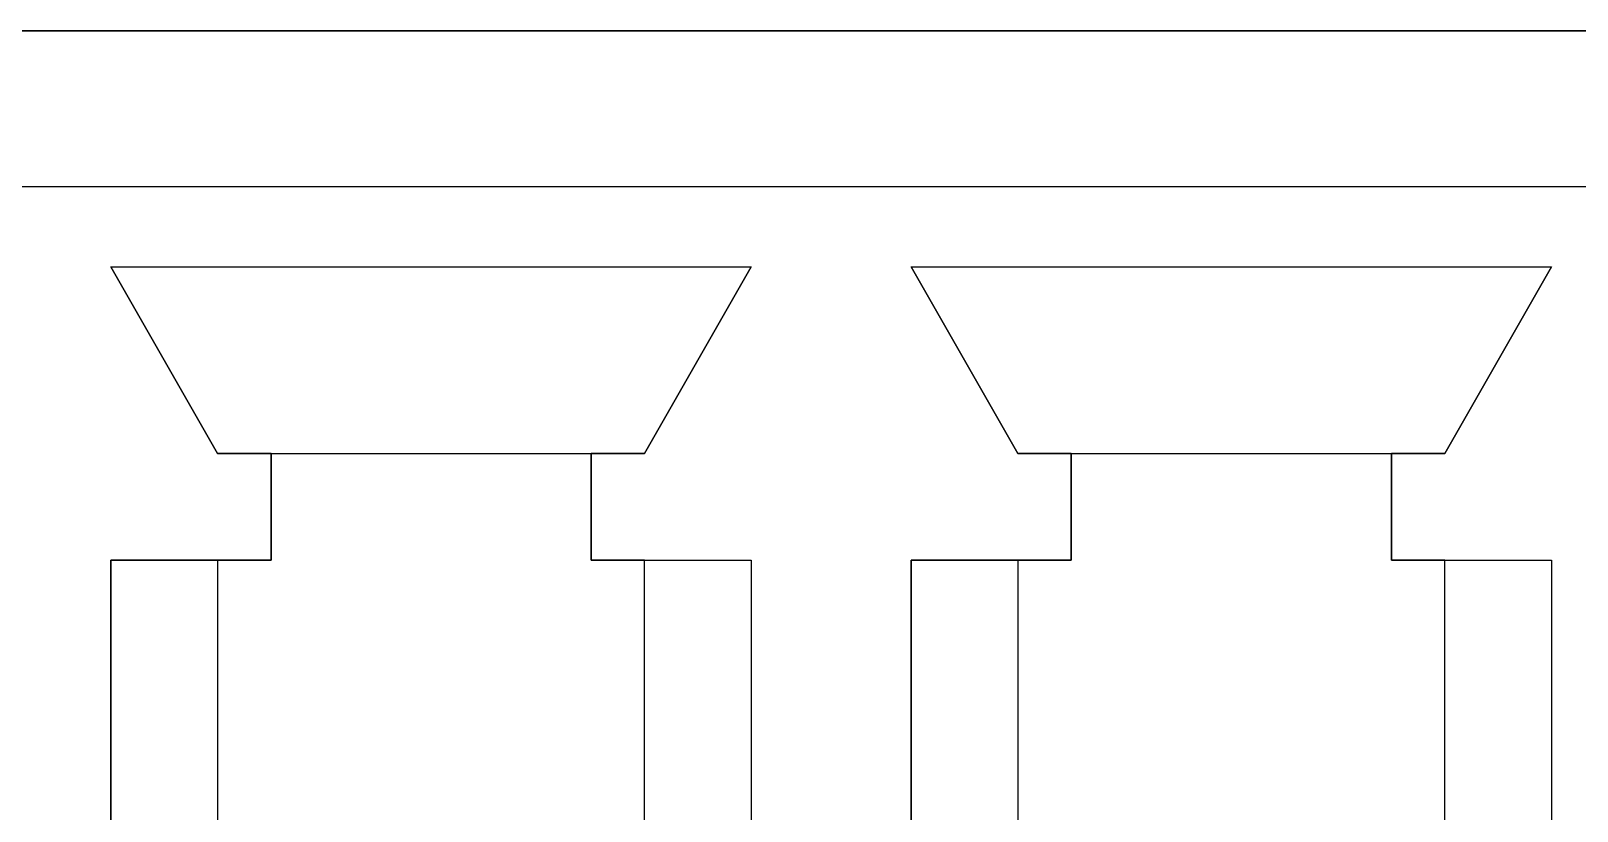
# Model space of a CAD drawing. Header units: millimetres. Extents: x -58 to 58, y -6 to 23.
# Drawn here: x -1.81 to 5.55, y 10.59 to 14.3 of the extents above; entities that cross this region are included whole.
import ezdxf

# ---------------------------------------------------------------- set-up
doc = ezdxf.new("R2010")
doc.units = ezdxf.units.MM
doc.header["$MEASUREMENT"] = 0
doc.layers.add('CL57_ASM', color=7, linetype='CONTINUOUS')

msp = doc.modelspace()

# ---------------------------------------------------------------- linework, layer by layer
at = {"layer": 'CL57_ASM'}
for p, q in [((42.2, 14.3, -1), (-43.8, 14.3, -1)), ((-43.8, 14.3), (42.2, 14.3)), ((-43.8, 14.3), (42.2, 14.3)), ((42.2, 14.3, -1), (-43.8, 14.3, -1)), ((42.2, 14.3, -1), (-43.8, 14.3, -1)), ((-43.8, 14.3), (42.2, 14.3)), ((-43.8, 14.3), (42.2, 14.3)), ((42.2, 14.3, -1), (-43.8, 14.3, -1)), ((42.2, 14.3, -1), (-43.8, 14.3, -1)), ((-43.8, 14.3), (42.2, 14.3)), ((-43.8, 14.3), (42.2, 14.3)), ((42.2, 14.3, -1), (-43.8, 14.3, -1)), ((10.321, 13.558, -9.144), (-13.936, 13.558, -9.144)), ((10.321, 13.558), (-13.936, 13.558)), ((10.321, 13.558, -9.144), (-13.936, 13.558, -9.144)), ((10.321, 13.558), (-13.936, 13.558)), ((10.321, 13.558, -9.144), (-13.936, 13.558, -9.144)), ((10.321, 13.558), (-13.936, 13.558)), ((10.321, 13.558, -9.144), (-13.936, 13.558, -9.144)), ((10.321, 13.558), (-13.936, 13.558)), ((10.321, 13.558, -9.144), (-13.936, 13.558, -9.144)), ((10.321, 13.558), (-13.936, 13.558)), ((10.321, 13.558, -9.144), (-13.936, 13.558, -9.144)), ((10.321, 13.558), (-13.936, 13.558)), ((-1.4265, 13.177), (-0.9185, 12.288)), ((-1.4265, 13.177), (1.6215, 13.177)), ((-1.4265, 13.177, -8.128), (1.6215, 13.177, -8.128)), ((-1.4265, 13.177), (-1.4265, 13.177, -8.128)), ((-1.4265, 13.177), (1.6215, 13.177)), ((-0.9185, 12.288, -8.128), (-1.4265, 13.177, -8.128)), ((-1.4265, 13.177, -8.128), (1.6215, 13.177, -8.128)), ((-1.4265, 13.177), (-1.4265, 13.177, -8.128)), ((-1.4265, 13.177), (-0.9185, 12.288)), ((-0.9185, 12.288, -8.128), (-1.4265, 13.177, -8.128)), ((-1.4265, 13.177), (-0.9185, 12.288)), ((-1.4265, 13.177), (1.6215, 13.177)), ((-1.4265, 13.177, -8.128), (1.6215, 13.177, -8.128)), ((-1.4265, 13.177), (-1.4265, 13.177, -8.128)), ((-1.4265, 13.177), (1.6215, 13.177)), ((-0.9185, 12.288, -8.128), (-1.4265, 13.177, -8.128)), ((-1.4265, 13.177, -8.128), (1.6215, 13.177, -8.128)), ((-1.4265, 13.177), (-1.4265, 13.177, -8.128)), ((-1.4265, 13.177), (-0.9185, 12.288)), ((-0.9185, 12.288, -8.128), (-1.4265, 13.177, -8.128)), ((-1.4265, 13.177), (-0.9185, 12.288)), ((-1.4265, 13.177), (1.6215, 13.177)), ((-1.4265, 13.177, -8.128), (1.6215, 13.177, -8.128)), ((-1.4265, 13.177), (-1.4265, 13.177, -8.128)), ((-1.4265, 13.177), (1.6215, 13.177)), ((-0.9185, 12.288, -8.128), (-1.4265, 13.177, -8.128)), ((-1.4265, 13.177, -8.128), (1.6215, 13.177, -8.128)), ((-1.4265, 13.177), (-1.4265, 13.177, -8.128)), ((-1.4265, 13.177), (-0.9185, 12.288)), ((-0.9185, 12.288, -8.128), (-1.4265, 13.177, -8.128)), ((1.1135, 12.288), (1.6215, 13.177)), ((1.6215, 13.177, -8.128), (1.1135, 12.288, -8.128)), ((1.6215, 13.177, -8.128), (1.1135, 12.288, -8.128)), ((1.1135, 12.288), (1.6215, 13.177)), ((1.1135, 12.288), (1.6215, 13.177)), ((1.6215, 13.177, -8.128), (1.1135, 12.288, -8.128)), ((1.6215, 13.177, -8.128), (1.1135, 12.288, -8.128)), ((1.1135, 12.288), (1.6215, 13.177)), ((1.1135, 12.288), (1.6215, 13.177)), ((1.6215, 13.177, -8.128), (1.1135, 12.288, -8.128)), ((1.6215, 13.177, -8.128), (1.1135, 12.288, -8.128)), ((1.1135, 12.288), (1.6215, 13.177)), ((1.6215, 13.177, -8.128), (1.6215, 13.177)), ((1.6215, 13.177, -8.128), (1.6215, 13.177)), ((1.6215, 13.177, -8.128), (1.6215, 13.177)), ((1.6215, 13.177, -8.128), (1.6215, 13.177)), ((1.6215, 13.177, -8.128), (1.6215, 13.177)), ((1.6215, 13.177, -8.128), (1.6215, 13.177)), ((2.3835, 13.177), (2.8915, 12.288)), ((2.3835, 13.177), (5.4315, 13.177)), ((2.3835, 13.177, -8.128), (5.4315, 13.177, -8.128)), ((2.3835, 13.177), (2.3835, 13.177, -8.128)), ((2.3835, 13.177), (5.4315, 13.177)), ((2.8915, 12.288, -8.128), (2.3835, 13.177, -8.128)), ((2.3835, 13.177, -8.128), (5.4315, 13.177, -8.128)), ((2.3835, 13.177), (2.3835, 13.177, -8.128)), ((2.3835, 13.177), (2.8915, 12.288)), ((2.8915, 12.288, -8.128), (2.3835, 13.177, -8.128)), ((2.3835, 13.177), (2.8915, 12.288)), ((2.3835, 13.177), (5.4315, 13.177)), ((2.3835, 13.177, -8.128), (5.4315, 13.177, -8.128)), ((2.3835, 13.177), (2.3835, 13.177, -8.128)), ((2.3835, 13.177), (5.4315, 13.177)), ((2.8915, 12.288, -8.128), (2.3835, 13.177, -8.128)), ((2.3835, 13.177, -8.128), (5.4315, 13.177, -8.128)), ((2.3835, 13.177), (2.3835, 13.177, -8.128)), ((2.3835, 13.177), (2.8915, 12.288)), ((2.8915, 12.288, -8.128), (2.3835, 13.177, -8.128)), ((2.3835, 13.177), (2.8915, 12.288)), ((2.3835, 13.177), (5.4315, 13.177)), ((2.3835, 13.177, -8.128), (5.4315, 13.177, -8.128)), ((2.3835, 13.177), (2.3835, 13.177, -8.128)), ((2.3835, 13.177), (5.4315, 13.177)), ((2.8915, 12.288, -8.128), (2.3835, 13.177, -8.128)), ((2.3835, 13.177, -8.128), (5.4315, 13.177, -8.128)), ((2.3835, 13.177), (2.3835, 13.177, -8.128)), ((2.3835, 13.177), (2.8915, 12.288)), ((2.8915, 12.288, -8.128), (2.3835, 13.177, -8.128)), ((4.9235, 12.288), (5.4315, 13.177)), ((5.4315, 13.177, -8.128), (4.9235, 12.288, -8.128)), ((5.4315, 13.177, -8.128), (4.9235, 12.288, -8.128)), ((4.9235, 12.288), (5.4315, 13.177)), ((4.9235, 12.288), (5.4315, 13.177)), ((5.4315, 13.177, -8.128), (4.9235, 12.288, -8.128)), ((5.4315, 13.177, -8.128), (4.9235, 12.288, -8.128)), ((4.9235, 12.288), (5.4315, 13.177)), ((4.9235, 12.288), (5.4315, 13.177)), ((5.4315, 13.177, -8.128), (4.9235, 12.288, -8.128)), ((5.4315, 13.177, -8.128), (4.9235, 12.288, -8.128)), ((4.9235, 12.288), (5.4315, 13.177)), ((5.4315, 13.177, -8.128), (5.4315, 13.177)), ((5.4315, 13.177, -8.128), (5.4315, 13.177)), ((5.4315, 13.177, -8.128), (5.4315, 13.177)), ((5.4315, 13.177, -8.128), (5.4315, 13.177)), ((5.4315, 13.177, -8.128), (5.4315, 13.177)), ((5.4315, 13.177, -8.128), (5.4315, 13.177)), ((-0.6645, 12.288), (-0.9185, 12.288)), ((-0.9185, 12.288, -8.128), (1.1135, 12.288, -8.128)), ((-0.9185, 12.288, -8.128), (1.1135, 12.288, -8.128)), ((-0.9185, 12.288, -8.128), (-0.9185, 12.288)), ((-0.6645, 12.288), (-0.9185, 12.288)), ((-0.9185, 12.288, -8.128), (-0.9185, 12.288)), ((-0.6645, 12.288), (-0.9185, 12.288)), ((-0.9185, 12.288, -8.128), (1.1135, 12.288, -8.128)), ((-0.9185, 12.288, -8.128), (1.1135, 12.288, -8.128)), ((-0.9185, 12.288, -8.128), (-0.9185, 12.288)), ((-0.6645, 12.288), (-0.9185, 12.288)), ((-0.9185, 12.288, -8.128), (-0.9185, 12.288)), ((-0.6645, 12.288), (-0.9185, 12.288)), ((-0.9185, 12.288, -8.128), (1.1135, 12.288, -8.128)), ((-0.9185, 12.288, -8.128), (1.1135, 12.288, -8.128)), ((-0.9185, 12.288, -8.128), (-0.9185, 12.288)), ((-0.6645, 12.288), (-0.9185, 12.288)), ((-0.9185, 12.288, -8.128), (-0.9185, 12.288)), ((-0.6645, 11.78), (-0.6645, 12.288)), ((-0.6645, 12.288), (-0.6645, 12.288, -6.985)), ((-0.6645, 12.288, -6.985), (0.8595, 12.288, -6.985)), ((-0.6645, 12.288, -6.985), (0.8595, 12.288, -6.985)), ((-0.6645, 12.288, -6.985), (-0.6645, 11.78, -6.985)), ((-0.6645, 12.288, -6.985), (-0.6645, 11.78, -6.985)), ((-0.6645, 12.288), (-0.6645, 12.288, -6.985)), ((-0.6645, 11.78), (-0.6645, 12.288)), ((-0.6645, 11.78), (-0.6645, 12.288)), ((-0.6645, 12.288), (-0.6645, 12.288, -6.985)), ((-0.6645, 12.288, -6.985), (0.8595, 12.288, -6.985)), ((-0.6645, 12.288, -6.985), (0.8595, 12.288, -6.985)), ((-0.6645, 12.288, -6.985), (-0.6645, 11.78, -6.985)), ((-0.6645, 12.288, -6.985), (-0.6645, 11.78, -6.985)), ((-0.6645, 12.288), (-0.6645, 12.288, -6.985)), ((-0.6645, 11.78), (-0.6645, 12.288)), ((-0.6645, 11.78), (-0.6645, 12.288)), ((-0.6645, 12.288), (-0.6645, 12.288, -6.985)), ((-0.6645, 12.288, -6.985), (0.8595, 12.288, -6.985)), ((-0.6645, 12.288, -6.985), (0.8595, 12.288, -6.985)), ((-0.6645, 12.288, -6.985), (-0.6645, 11.78, -6.985)), ((-0.6645, 12.288, -6.985), (-0.6645, 11.78, -6.985)), ((-0.6645, 12.288), (-0.6645, 12.288, -6.985)), ((-0.6645, 11.78), (-0.6645, 12.288)), ((1.1135, 12.288), (0.8595, 12.288)), ((0.8595, 12.288), (0.8595, 11.78)), ((0.8595, 12.288, -6.985), (0.8595, 12.288)), ((1.1135, 12.288), (0.8595, 12.288)), ((0.8595, 11.78, -6.985), (0.8595, 12.288, -6.985)), ((0.8595, 11.78, -6.985), (0.8595, 12.288, -6.985)), ((0.8595, 12.288, -6.985), (0.8595, 12.288)), ((0.8595, 12.288), (0.8595, 11.78)), ((1.1135, 12.288), (0.8595, 12.288)), ((0.8595, 12.288), (0.8595, 11.78)), ((0.8595, 12.288, -6.985), (0.8595, 12.288)), ((1.1135, 12.288), (0.8595, 12.288)), ((0.8595, 11.78, -6.985), (0.8595, 12.288, -6.985)), ((0.8595, 11.78, -6.985), (0.8595, 12.288, -6.985)), ((0.8595, 12.288, -6.985), (0.8595, 12.288)), ((0.8595, 12.288), (0.8595, 11.78)), ((1.1135, 12.288), (0.8595, 12.288)), ((0.8595, 12.288), (0.8595, 11.78)), ((0.8595, 12.288, -6.985), (0.8595, 12.288)), ((1.1135, 12.288), (0.8595, 12.288)), ((0.8595, 11.78, -6.985), (0.8595, 12.288, -6.985)), ((0.8595, 11.78, -6.985), (0.8595, 12.288, -6.985)), ((0.8595, 12.288, -6.985), (0.8595, 12.288)), ((0.8595, 12.288), (0.8595, 11.78)), ((1.1135, 12.288, -8.128), (1.1135, 12.288)), ((1.1135, 12.288, -8.128), (1.1135, 12.288)), ((1.1135, 12.288, -8.128), (1.1135, 12.288)), ((1.1135, 12.288, -8.128), (1.1135, 12.288)), ((1.1135, 12.288, -8.128), (1.1135, 12.288)), ((1.1135, 12.288, -8.128), (1.1135, 12.288)), ((3.1455, 12.288), (2.8915, 12.288)), ((2.8915, 12.288, -8.128), (4.9235, 12.288, -8.128)), ((2.8915, 12.288, -8.128), (4.9235, 12.288, -8.128)), ((2.8915, 12.288, -8.128), (2.8915, 12.288)), ((3.1455, 12.288), (2.8915, 12.288)), ((2.8915, 12.288, -8.128), (2.8915, 12.288)), ((3.1455, 12.288), (2.8915, 12.288)), ((2.8915, 12.288, -8.128), (4.9235, 12.288, -8.128)), ((2.8915, 12.288, -8.128), (4.9235, 12.288, -8.128)), ((2.8915, 12.288, -8.128), (2.8915, 12.288)), ((3.1455, 12.288), (2.8915, 12.288)), ((2.8915, 12.288, -8.128), (2.8915, 12.288)), ((3.1455, 12.288), (2.8915, 12.288)), ((2.8915, 12.288, -8.128), (4.9235, 12.288, -8.128)), ((2.8915, 12.288, -8.128), (4.9235, 12.288, -8.128)), ((2.8915, 12.288, -8.128), (2.8915, 12.288)), ((3.1455, 12.288), (2.8915, 12.288)), ((2.8915, 12.288, -8.128), (2.8915, 12.288)), ((3.1455, 11.78), (3.1455, 12.288)), ((3.1455, 12.288), (3.1455, 12.288, -6.985)), ((3.1455, 12.288, -6.985), (4.6695, 12.288, -6.985)), ((3.1455, 12.288, -6.985), (4.6695, 12.288, -6.985)), ((3.1455, 12.288, -6.985), (3.1455, 11.78, -6.985)), ((3.1455, 12.288, -6.985), (3.1455, 11.78, -6.985)), ((3.1455, 12.288), (3.1455, 12.288, -6.985)), ((3.1455, 11.78), (3.1455, 12.288)), ((3.1455, 11.78), (3.1455, 12.288)), ((3.1455, 12.288), (3.1455, 12.288, -6.985)), ((3.1455, 12.288, -6.985), (4.6695, 12.288, -6.985)), ((3.1455, 12.288, -6.985), (4.6695, 12.288, -6.985)), ((3.1455, 12.288, -6.985), (3.1455, 11.78, -6.985)), ((3.1455, 12.288, -6.985), (3.1455, 11.78, -6.985)), ((3.1455, 12.288), (3.1455, 12.288, -6.985)), ((3.1455, 11.78), (3.1455, 12.288)), ((3.1455, 11.78), (3.1455, 12.288)), ((3.1455, 12.288), (3.1455, 12.288, -6.985)), ((3.1455, 12.288, -6.985), (4.6695, 12.288, -6.985)), ((3.1455, 12.288, -6.985), (4.6695, 12.288, -6.985)), ((3.1455, 12.288, -6.985), (3.1455, 11.78, -6.985)), ((3.1455, 12.288, -6.985), (3.1455, 11.78, -6.985)), ((3.1455, 12.288), (3.1455, 12.288, -6.985)), ((3.1455, 11.78), (3.1455, 12.288)), ((4.9235, 12.288), (4.6695, 12.288)), ((4.6695, 12.288), (4.6695, 11.78)), ((4.6695, 12.288, -6.985), (4.6695, 12.288)), ((4.9235, 12.288), (4.6695, 12.288)), ((4.6695, 11.78, -6.985), (4.6695, 12.288, -6.985)), ((4.6695, 11.78, -6.985), (4.6695, 12.288, -6.985)), ((4.6695, 12.288, -6.985), (4.6695, 12.288)), ((4.6695, 12.288), (4.6695, 11.78)), ((4.9235, 12.288), (4.6695, 12.288)), ((4.6695, 12.288), (4.6695, 11.78)), ((4.6695, 12.288, -6.985), (4.6695, 12.288)), ((4.9235, 12.288), (4.6695, 12.288)), ((4.6695, 11.78, -6.985), (4.6695, 12.288, -6.985)), ((4.6695, 11.78, -6.985), (4.6695, 12.288, -6.985)), ((4.6695, 12.288, -6.985), (4.6695, 12.288)), ((4.6695, 12.288), (4.6695, 11.78)), ((4.9235, 12.288), (4.6695, 12.288)), ((4.6695, 12.288), (4.6695, 11.78)), ((4.6695, 12.288, -6.985), (4.6695, 12.288)), ((4.9235, 12.288), (4.6695, 12.288)), ((4.6695, 11.78, -6.985), (4.6695, 12.288, -6.985)), ((4.6695, 11.78, -6.985), (4.6695, 12.288, -6.985)), ((4.6695, 12.288, -6.985), (4.6695, 12.288)), ((4.6695, 12.288), (4.6695, 11.78)), ((4.9235, 12.288, -8.128), (4.9235, 12.288)), ((4.9235, 12.288, -8.128), (4.9235, 12.288)), ((4.9235, 12.288, -8.128), (4.9235, 12.288)), ((4.9235, 12.288, -8.128), (4.9235, 12.288)), ((4.9235, 12.288, -8.128), (4.9235, 12.288)), ((4.9235, 12.288, -8.128), (4.9235, 12.288)), ((-1.4265, 7.208), (-1.4265, 11.78)), ((-1.4265, 11.78), (-0.6645, 11.78)), ((-0.9185, 11.78, -8.128), (-1.4265, 11.78, -8.128)), ((-1.4265, 11.78, -8.128), (-1.4265, 7.208, -8.128)), ((-1.4265, 7.208), (-1.4265, 11.78)), ((-1.4265, 11.78, -8.128), (-1.4265, 7.208, -8.128)), ((-1.4265, 11.78, -8.128), (-1.4265, 11.78)), ((-0.9185, 11.78, -8.128), (-1.4265, 11.78, -8.128)), ((-1.4265, 11.78, -8.128), (-1.4265, 11.78)), ((-1.4265, 11.78), (-0.6645, 11.78)), ((-1.4265, 7.208), (-1.4265, 11.78)), ((-1.4265, 11.78), (-0.6645, 11.78)), ((-0.9185, 11.78, -8.128), (-1.4265, 11.78, -8.128)), ((-1.4265, 11.78, -8.128), (-1.4265, 7.208, -8.128)), ((-1.4265, 7.208), (-1.4265, 11.78)), ((-1.4265, 11.78, -8.128), (-1.4265, 7.208, -8.128)), ((-1.4265, 11.78, -8.128), (-1.4265, 11.78)), ((-0.9185, 11.78, -8.128), (-1.4265, 11.78, -8.128)), ((-1.4265, 11.78, -8.128), (-1.4265, 11.78)), ((-1.4265, 11.78), (-0.6645, 11.78)), ((-1.4265, 7.208), (-1.4265, 11.78)), ((-1.4265, 11.78), (-0.6645, 11.78)), ((-0.9185, 11.78, -8.128), (-1.4265, 11.78, -8.128)), ((-1.4265, 11.78, -8.128), (-1.4265, 7.208, -8.128)), ((-1.4265, 7.208), (-1.4265, 11.78)), ((-1.4265, 11.78, -8.128), (-1.4265, 7.208, -8.128)), ((-1.4265, 11.78, -8.128), (-1.4265, 11.78)), ((-0.9185, 11.78, -8.128), (-1.4265, 11.78, -8.128)), ((-1.4265, 11.78, -8.128), (-1.4265, 11.78)), ((-1.4265, 11.78), (-0.6645, 11.78)), ((-0.6645, 11.78, -6.985), (-0.9185, 11.78, -6.985)), ((-0.9185, 11.78, -6.985), (-0.9185, 9.494, -6.985)), ((-0.9185, 11.78, -8.128), (-0.9185, 7.208, -8.128)), ((-0.9185, 11.78, -6.985), (-0.9185, 11.78, -8.128)), ((-0.9185, 11.78, -6.985), (-0.9185, 9.494, -6.985)), ((-0.9185, 11.78, -8.128), (-0.9185, 7.208, -8.128)), ((-0.6645, 11.78, -6.985), (-0.9185, 11.78, -6.985)), ((-0.9185, 11.78, -6.985), (-0.9185, 11.78, -8.128)), ((-0.6645, 11.78, -6.985), (-0.9185, 11.78, -6.985)), ((-0.9185, 11.78, -6.985), (-0.9185, 9.494, -6.985)), ((-0.9185, 11.78, -8.128), (-0.9185, 7.208, -8.128)), ((-0.9185, 11.78, -6.985), (-0.9185, 11.78, -8.128)), ((-0.9185, 11.78, -6.985), (-0.9185, 9.494, -6.985)), ((-0.9185, 11.78, -8.128), (-0.9185, 7.208, -8.128)), ((-0.6645, 11.78, -6.985), (-0.9185, 11.78, -6.985)), ((-0.9185, 11.78, -6.985), (-0.9185, 11.78, -8.128)), ((-0.6645, 11.78, -6.985), (-0.9185, 11.78, -6.985)), ((-0.9185, 11.78, -6.985), (-0.9185, 9.494, -6.985)), ((-0.9185, 11.78, -8.128), (-0.9185, 7.208, -8.128)), ((-0.9185, 11.78, -6.985), (-0.9185, 11.78, -8.128)), ((-0.9185, 11.78, -6.985), (-0.9185, 9.494, -6.985)), ((-0.9185, 11.78, -8.128), (-0.9185, 7.208, -8.128)), ((-0.6645, 11.78, -6.985), (-0.9185, 11.78, -6.985)), ((-0.9185, 11.78, -6.985), (-0.9185, 11.78, -8.128)), ((-0.6645, 11.78, -6.985), (-0.6645, 11.78)), ((-0.6645, 11.78, -6.985), (-0.6645, 11.78)), ((-0.6645, 11.78, -6.985), (-0.6645, 11.78)), ((-0.6645, 11.78, -6.985), (-0.6645, 11.78)), ((-0.6645, 11.78, -6.985), (-0.6645, 11.78)), ((-0.6645, 11.78, -6.985), (-0.6645, 11.78)), ((0.8595, 11.78), (1.6215, 11.78)), ((1.1135, 11.78, -6.985), (0.8595, 11.78, -6.985)), ((0.8595, 11.78), (1.6215, 11.78)), ((1.1135, 11.78, -6.985), (0.8595, 11.78, -6.985)), ((0.8595, 11.78), (0.8595, 11.78, -6.985)), ((0.8595, 11.78), (0.8595, 11.78, -6.985)), ((0.8595, 11.78), (1.6215, 11.78)), ((1.1135, 11.78, -6.985), (0.8595, 11.78, -6.985)), ((0.8595, 11.78), (1.6215, 11.78)), ((1.1135, 11.78, -6.985), (0.8595, 11.78, -6.985)), ((0.8595, 11.78), (0.8595, 11.78, -6.985)), ((0.8595, 11.78), (0.8595, 11.78, -6.985)), ((0.8595, 11.78), (1.6215, 11.78)), ((1.1135, 11.78, -6.985), (0.8595, 11.78, -6.985)), ((0.8595, 11.78), (1.6215, 11.78)), ((1.1135, 11.78, -6.985), (0.8595, 11.78, -6.985)), ((0.8595, 11.78), (0.8595, 11.78, -6.985)), ((0.8595, 11.78), (0.8595, 11.78, -6.985)), ((1.1135, 9.49543, -6.985), (1.1135, 11.78, -6.985)), ((1.1135, 9.49543, -6.985), (1.1135, 11.78, -6.985)), ((1.1135, 7.208, -8.128), (1.1135, 11.78, -8.128)), ((1.1135, 11.78, -8.128), (1.1135, 11.78, -6.985)), ((1.1135, 11.78, -8.128), (1.6215, 11.78, -8.128)), ((1.1135, 11.78, -8.128), (1.1135, 11.78, -6.985)), ((1.1135, 7.208, -8.128), (1.1135, 11.78, -8.128)), ((1.1135, 11.78, -8.128), (1.6215, 11.78, -8.128)), ((1.1135, 9.49543, -6.985), (1.1135, 11.78, -6.985)), ((1.1135, 9.49543, -6.985), (1.1135, 11.78, -6.985)), ((1.1135, 7.208, -8.128), (1.1135, 11.78, -8.128)), ((1.1135, 11.78, -8.128), (1.1135, 11.78, -6.985)), ((1.1135, 11.78, -8.128), (1.6215, 11.78, -8.128)), ((1.1135, 11.78, -8.128), (1.1135, 11.78, -6.985)), ((1.1135, 7.208, -8.128), (1.1135, 11.78, -8.128)), ((1.1135, 11.78, -8.128), (1.6215, 11.78, -8.128)), ((1.1135, 9.49543, -6.985), (1.1135, 11.78, -6.985)), ((1.1135, 9.49543, -6.985), (1.1135, 11.78, -6.985)), ((1.1135, 7.208, -8.128), (1.1135, 11.78, -8.128)), ((1.1135, 11.78, -8.128), (1.1135, 11.78, -6.985)), ((1.1135, 11.78, -8.128), (1.6215, 11.78, -8.128)), ((1.1135, 11.78, -8.128), (1.1135, 11.78, -6.985)), ((1.1135, 7.208, -8.128), (1.1135, 11.78, -8.128)), ((1.1135, 11.78, -8.128), (1.6215, 11.78, -8.128)), ((1.6215, 11.78), (1.6215, 7.208)), ((1.6215, 11.78, -8.128), (1.6215, 11.78)), ((1.6215, 11.78, -8.128), (1.6215, 7.208, -8.128)), ((1.6215, 11.78, -8.128), (1.6215, 11.78)), ((1.6215, 11.78), (1.6215, 7.208)), ((1.6215, 11.78, -8.128), (1.6215, 7.208, -8.128)), ((1.6215, 11.78), (1.6215, 7.208)), ((1.6215, 11.78, -8.128), (1.6215, 11.78)), ((1.6215, 11.78, -8.128), (1.6215, 7.208, -8.128)), ((1.6215, 11.78, -8.128), (1.6215, 11.78)), ((1.6215, 11.78), (1.6215, 7.208)), ((1.6215, 11.78, -8.128), (1.6215, 7.208, -8.128)), ((1.6215, 11.78), (1.6215, 7.208)), ((1.6215, 11.78, -8.128), (1.6215, 11.78)), ((1.6215, 11.78, -8.128), (1.6215, 7.208, -8.128)), ((1.6215, 11.78, -8.128), (1.6215, 11.78)), ((1.6215, 11.78), (1.6215, 7.208)), ((1.6215, 11.78, -8.128), (1.6215, 7.208, -8.128)), ((2.3835, 7.208), (2.3835, 11.78)), ((2.3835, 11.78), (3.1455, 11.78)), ((2.8915, 11.78, -8.128), (2.3835, 11.78, -8.128)), ((2.3835, 11.78, -8.128), (2.3835, 7.208, -8.128)), ((2.3835, 7.208), (2.3835, 11.78)), ((2.3835, 11.78, -8.128), (2.3835, 7.208, -8.128)), ((2.3835, 11.78, -8.128), (2.3835, 11.78)), ((2.8915, 11.78, -8.128), (2.3835, 11.78, -8.128)), ((2.3835, 11.78, -8.128), (2.3835, 11.78)), ((2.3835, 11.78), (3.1455, 11.78)), ((2.3835, 7.208), (2.3835, 11.78)), ((2.3835, 11.78), (3.1455, 11.78)), ((2.8915, 11.78, -8.128), (2.3835, 11.78, -8.128)), ((2.3835, 11.78, -8.128), (2.3835, 7.208, -8.128)), ((2.3835, 7.208), (2.3835, 11.78)), ((2.3835, 11.78, -8.128), (2.3835, 7.208, -8.128)), ((2.3835, 11.78, -8.128), (2.3835, 11.78)), ((2.8915, 11.78, -8.128), (2.3835, 11.78, -8.128)), ((2.3835, 11.78, -8.128), (2.3835, 11.78)), ((2.3835, 11.78), (3.1455, 11.78)), ((2.3835, 7.208), (2.3835, 11.78)), ((2.3835, 11.78), (3.1455, 11.78)), ((2.8915, 11.78, -8.128), (2.3835, 11.78, -8.128)), ((2.3835, 11.78, -8.128), (2.3835, 7.208, -8.128)), ((2.3835, 7.208), (2.3835, 11.78)), ((2.3835, 11.78, -8.128), (2.3835, 7.208, -8.128)), ((2.3835, 11.78, -8.128), (2.3835, 11.78)), ((2.8915, 11.78, -8.128), (2.3835, 11.78, -8.128)), ((2.3835, 11.78, -8.128), (2.3835, 11.78)), ((2.3835, 11.78), (3.1455, 11.78)), ((3.1455, 11.78, -6.985), (2.8915, 11.78, -6.985)), ((2.8915, 11.78, -6.985), (2.8915, 9.494, -6.985)), ((2.8915, 11.78, -8.128), (2.8915, 7.208, -8.128)), ((2.8915, 11.78, -6.985), (2.8915, 11.78, -8.128)), ((2.8915, 11.78, -6.985), (2.8915, 9.494, -6.985)), ((2.8915, 11.78, -8.128), (2.8915, 7.208, -8.128)), ((3.1455, 11.78, -6.985), (2.8915, 11.78, -6.985)), ((2.8915, 11.78, -6.985), (2.8915, 11.78, -8.128)), ((3.1455, 11.78, -6.985), (2.8915, 11.78, -6.985)), ((2.8915, 11.78, -6.985), (2.8915, 9.494, -6.985)), ((2.8915, 11.78, -8.128), (2.8915, 7.208, -8.128)), ((2.8915, 11.78, -6.985), (2.8915, 11.78, -8.128)), ((2.8915, 11.78, -6.985), (2.8915, 9.494, -6.985)), ((2.8915, 11.78, -8.128), (2.8915, 7.208, -8.128)), ((3.1455, 11.78, -6.985), (2.8915, 11.78, -6.985)), ((2.8915, 11.78, -6.985), (2.8915, 11.78, -8.128)), ((3.1455, 11.78, -6.985), (2.8915, 11.78, -6.985)), ((2.8915, 11.78, -6.985), (2.8915, 9.494, -6.985)), ((2.8915, 11.78, -8.128), (2.8915, 7.208, -8.128)), ((2.8915, 11.78, -6.985), (2.8915, 11.78, -8.128)), ((2.8915, 11.78, -6.985), (2.8915, 9.494, -6.985)), ((2.8915, 11.78, -8.128), (2.8915, 7.208, -8.128)), ((3.1455, 11.78, -6.985), (2.8915, 11.78, -6.985)), ((2.8915, 11.78, -6.985), (2.8915, 11.78, -8.128)), ((3.1455, 11.78, -6.985), (3.1455, 11.78)), ((3.1455, 11.78, -6.985), (3.1455, 11.78)), ((3.1455, 11.78, -6.985), (3.1455, 11.78)), ((3.1455, 11.78, -6.985), (3.1455, 11.78)), ((3.1455, 11.78, -6.985), (3.1455, 11.78)), ((3.1455, 11.78, -6.985), (3.1455, 11.78)), ((4.6695, 11.78), (5.4315, 11.78)), ((4.9235, 11.78, -6.985), (4.6695, 11.78, -6.985)), ((4.6695, 11.78), (5.4315, 11.78)), ((4.9235, 11.78, -6.985), (4.6695, 11.78, -6.985)), ((4.6695, 11.78), (4.6695, 11.78, -6.985)), ((4.6695, 11.78), (4.6695, 11.78, -6.985)), ((4.6695, 11.78), (5.4315, 11.78)), ((4.9235, 11.78, -6.985), (4.6695, 11.78, -6.985)), ((4.6695, 11.78), (5.4315, 11.78)), ((4.9235, 11.78, -6.985), (4.6695, 11.78, -6.985)), ((4.6695, 11.78), (4.6695, 11.78, -6.985)), ((4.6695, 11.78), (4.6695, 11.78, -6.985)), ((4.6695, 11.78), (5.4315, 11.78)), ((4.9235, 11.78, -6.985), (4.6695, 11.78, -6.985)), ((4.6695, 11.78), (5.4315, 11.78)), ((4.9235, 11.78, -6.985), (4.6695, 11.78, -6.985)), ((4.6695, 11.78), (4.6695, 11.78, -6.985)), ((4.6695, 11.78), (4.6695, 11.78, -6.985)), ((4.9235, 9.49543, -6.985), (4.9235, 11.78, -6.985)), ((4.9235, 9.49543, -6.985), (4.9235, 11.78, -6.985)), ((4.9235, 7.208, -8.128), (4.9235, 11.78, -8.128)), ((4.9235, 11.78, -8.128), (4.9235, 11.78, -6.985)), ((4.9235, 11.78, -8.128), (5.4315, 11.78, -8.128)), ((4.9235, 11.78, -8.128), (4.9235, 11.78, -6.985)), ((4.9235, 7.208, -8.128), (4.9235, 11.78, -8.128)), ((4.9235, 11.78, -8.128), (5.4315, 11.78, -8.128)), ((4.9235, 9.49543, -6.985), (4.9235, 11.78, -6.985)), ((4.9235, 9.49543, -6.985), (4.9235, 11.78, -6.985)), ((4.9235, 7.208, -8.128), (4.9235, 11.78, -8.128)), ((4.9235, 11.78, -8.128), (4.9235, 11.78, -6.985)), ((4.9235, 11.78, -8.128), (5.4315, 11.78, -8.128)), ((4.9235, 11.78, -8.128), (4.9235, 11.78, -6.985)), ((4.9235, 7.208, -8.128), (4.9235, 11.78, -8.128)), ((4.9235, 11.78, -8.128), (5.4315, 11.78, -8.128)), ((4.9235, 9.49543, -6.985), (4.9235, 11.78, -6.985)), ((4.9235, 9.49543, -6.985), (4.9235, 11.78, -6.985)), ((4.9235, 7.208, -8.128), (4.9235, 11.78, -8.128)), ((4.9235, 11.78, -8.128), (4.9235, 11.78, -6.985)), ((4.9235, 11.78, -8.128), (5.4315, 11.78, -8.128)), ((4.9235, 11.78, -8.128), (4.9235, 11.78, -6.985)), ((4.9235, 7.208, -8.128), (4.9235, 11.78, -8.128)), ((4.9235, 11.78, -8.128), (5.4315, 11.78, -8.128)), ((5.4315, 11.78), (5.4315, 7.208)), ((5.4315, 11.78, -8.128), (5.4315, 11.78)), ((5.4315, 11.78, -8.128), (5.4315, 7.208, -8.128)), ((5.4315, 11.78, -8.128), (5.4315, 11.78)), ((5.4315, 11.78), (5.4315, 7.208)), ((5.4315, 11.78, -8.128), (5.4315, 7.208, -8.128)), ((5.4315, 11.78), (5.4315, 7.208)), ((5.4315, 11.78, -8.128), (5.4315, 11.78)), ((5.4315, 11.78, -8.128), (5.4315, 7.208, -8.128)), ((5.4315, 11.78, -8.128), (5.4315, 11.78)), ((5.4315, 11.78), (5.4315, 7.208)), ((5.4315, 11.78, -8.128), (5.4315, 7.208, -8.128)), ((5.4315, 11.78), (5.4315, 7.208)), ((5.4315, 11.78, -8.128), (5.4315, 11.78)), ((5.4315, 11.78, -8.128), (5.4315, 7.208, -8.128)), ((5.4315, 11.78, -8.128), (5.4315, 11.78)), ((5.4315, 11.78), (5.4315, 7.208)), ((5.4315, 11.78, -8.128), (5.4315, 7.208, -8.128))]:
    msp.add_line(p, q, dxfattribs=at)

doc.saveas('drawing.dxf')
